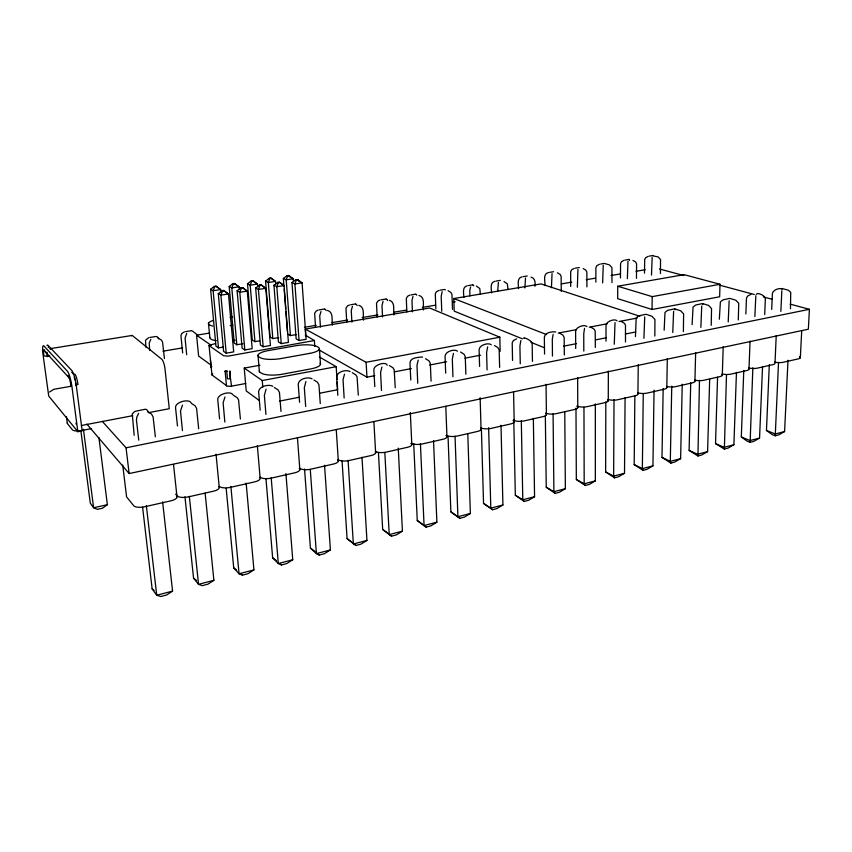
<?xml version="1.0" encoding="UTF-8"?>
<svg xmlns="http://www.w3.org/2000/svg" width="852" height="852" viewBox="0 0 852 852"><rect width="100%" height="100%" fill="white"/><g stroke="black" fill="none" stroke-linecap="round" stroke-linejoin="round"><path stroke-width="1.28" d="M595.857 282.14L595.889 267.56L596.858 265.696L599.52 264.248M602.63 282.907L603.248 265.291M625.08 397.607L624.516 473.275L618.531 476.769L614.516 477.823L605.644 471.933L605.825 401.856M605.985 341.162L606.028 325.389C606.273 321.076 615.08 318.392 617.072 320.842M608.264 400.791L608.36 371.067M611.97 282.598L611.917 267.56L609.393 264.865L604.792 263.577M614.015 399.684L613.653 476.108L614.516 477.823M614.271 344.219L615.027 322.588M617.743 286.229L617.668 298.647L652.025 309.489L719.642 296.784L720.015 284.28L684.103 274.663L617.743 286.229L652.206 296.624L720.015 284.28M620.448 277.944L620.565 263.513L621.534 261.67L624.197 260.222M625.496 341.971L625.485 325.166L624.42 323.345L621.183 321.406M627.349 278.668L627.977 261.245M788.004 360.258L784.586 431.549L778.696 434.871L775.245 435.777L778.526 362.388M654.048 390.152L652.93 465.874L646.966 469.335L643.058 470.357L634.186 464.574L634.868 395.775M635.454 336.604L636.178 317.892L638.83 315.804L646.04 314.271L651.94 316.273L654.943 319.479L654.837 336.082M636.465 278.38L636.582 263.886L635.635 261.99L632.983 260.424M637.924 394.093L638.244 364.72M644.495 273.13L644.687 259.551L645.667 257.719L648.319 256.292M643.26 393.496L642.355 468.632L643.058 470.357M643.92 338.276L644.719 316.923M651.503 275.079L652.163 257.283M652.025 309.489L652.206 296.624M660.428 273.535L660.534 259.519L658.074 256.878L653.409 255.983M682.239 384.209L680.62 458.653L674.667 462.082L670.854 463.083L661.993 457.407L663.165 388.544M664.155 330.193L664.997 312.407L667.638 310.341L674.688 308.839L680.663 310.788L683.623 313.951L683.379 331.641M666.807 387.575L667.318 358.607M671.749 386.169L670.311 461.337L670.854 463.083M672.771 332.482L673.612 311.417M709.663 379.321L707.597 451.624L701.665 455.021L697.948 455.99L689.108 450.41L690.716 382.804M692.101 324.633L693.059 307.061L695.701 305.016L702.591 303.546L708.63 305.442L711.548 308.562L711.207 325.347M694.923 381.227L695.637 352.6M699.481 380.322L697.948 455.99M700.855 327.424L701.739 306.049M782.051 289.478C781.22 287.017 772.487 289.808 772.391 293.578L771.699 309.404M736.458 372.377L733.902 444.765L727.981 448.141L724.36 449.089L715.531 443.604L717.554 377.223M719.333 319.234L720.387 301.853L723.028 299.84L729.759 298.392L735.872 300.234L738.748 303.323L738.301 319.905M722.304 375.04L723.199 346.743M726.49 374.635L724.36 449.089M728.215 321.928L729.142 300.82M762.529 366.903L759.558 438.077L753.647 441.421L750.122 442.348L746.895 441.006L741.315 436.948L743.775 370.471M745.862 313.962L746.48 298.083L747.694 296.006L750.868 294.398M748.993 369.022L750.058 341.098M752.859 367.776L750.122 442.348M754.872 316.582L755.831 295.729M764.702 314.601L765.352 299.127C765.682 295.388 756.981 291.991 756.31 294.366M245.749 383.517L230.796 386.275L227.239 386.169L211.956 374.955L209.028 345.348L215.513 343.548M775.245 435.777L771.987 434.467L766.459 430.473L769.303 364.709M776.225 335.55L775 363.144A6.954 1.928 2.2 0 1 772.839 364.635L757.481 368.117A6.986 1.97 2.1 0 1 748.759 367.989M780.858 311.363L781.838 290.766M790.475 308.701L790.731 292.364L788.27 290.223L782.061 288.477M800.337 357.84L801.732 330.523M790.187 304.143L809.4 309.319L808.356 329.202L129.131 473.552L86.851 424.104M76.03 423.998L76.19 422.826M584.515 328.403L583.758 333.718L583.801 351.067M577.944 269.434L577.358 287.241M553.14 334.389L552.309 339.277L552.458 356.051M552.043 273.673L551.446 287.699M520.86 340.544L519.922 346.04L520.252 363.836M525.546 278.008L524.875 287.965M487.642 346.881L486.609 352.472L487.067 369.906M297.817 279.722L296.389 279.935L294.909 283.94L299.063 340.523L306.124 339.298L302.087 282.864L297.817 279.722L295.793 279.669L291.98 282.555L296.155 338.851L299.063 340.523M293.493 281.416L293.29 278.764L289.094 275.686L287.678 275.888L286.208 279.818L290.415 335.571L296.23 334.58M279.786 282.417L278.338 282.64L276.804 286.677L281.235 343.622L288.402 342.376L284.078 285.58L279.786 282.417L277.763 282.363L273.95 285.26L278.402 341.929L281.235 343.622M498.409 282.449L497.685 291.235M275.718 284.014L275.515 281.416L271.298 278.306L269.86 278.519L268.327 282.481L272.81 338.585L278.7 337.584M261.5 285.154L260.02 285.377L258.433 289.446L263.161 346.764L270.425 345.497L265.813 288.338L261.5 285.154L259.466 285.09L255.664 288.008L260.392 345.039L263.161 346.764M257.698 286.719L257.485 284.099L253.236 280.968L251.777 281.181L250.19 285.175L254.95 341.641L259.732 340.832M242.937 287.933L241.446 288.157L239.795 292.268L244.812 349.948L252.181 348.67L247.282 291.128L242.394 287.635L240.903 287.859L237.101 290.798L242.128 348.202L244.812 349.948M453.445 353.399L452.316 359.097L452.934 376.754M239.423 289.456L239.188 286.815L234.918 283.663L233.437 283.886L231.797 287.912L236.845 344.751L242.905 343.707M470.623 286.996L469.814 290.159L469.857 295.889M224.108 290.745L222.596 290.969L220.881 295.122L226.206 353.186L233.682 351.887L228.485 293.972L223.586 290.447L222.063 290.681L218.272 293.631L223.607 351.397L226.206 353.186M220.87 292.172L220.636 289.584L216.333 286.4L214.832 286.623L213.128 290.692L218.474 347.893L223.394 347.052M305.24 335.038L314.292 340.534L228.134 356.125L223.703 355.785L209.017 345.539M418.215 360.119L416.99 365.37L417.736 383.251M442.156 291.661L441.198 296.23L441.762 311.289M381.92 367.042L380.578 372.388L381.504 390.514M412.986 296.432L411.963 300.618L412.432 311.853M383.091 301.331L381.994 305.57L382.548 316.944M344.506 374.177L343.047 379.619L344.144 397.99M352.43 306.347L351.248 310.66L351.897 322.152M305.911 381.536L304.324 387.671L305.676 406.468M320.991 311.491L319.724 315.868L320.437 327.104M266.09 389.14L264.365 395.381L265.93 414.445M224.981 396.979L223.117 402.751L224.853 422.102M182.509 405.073L180.496 410.962L182.466 430.601M138.62 413.444L136.874 416.905L136.448 420.079L138.748 440.122M186.716 333.462L185.076 338.137L186.684 354.72M150.847 339.341L149.196 343.047L149.718 350.342M49.554 392.026L53.772 389.311L71.025 386.265M218.474 347.893L215.961 346.168L210.604 289.254L214.321 286.336L216.333 286.4M236.845 344.751L234.247 343.047L229.188 286.496L232.915 283.599L234.918 283.663M254.95 341.641L252.277 339.98L247.506 283.791L251.233 280.904L253.236 280.968M272.81 338.585L270.063 336.945L265.568 281.107L269.307 278.242L271.298 278.306M283.972 286.4L283.375 278.476L287.113 275.622L289.094 275.686M98.907 437.513L107.373 504.703L102.496 508.197L97.416 509.336L93.614 507.76L90.312 503.191L80.908 431.027M162.625 501.945L172.573 591.107L166.641 594.984L160.794 596.506L156.725 595.239L152.135 588.87L142.582 507.153M211.807 366.722L211.126 367.5L210.423 360.204M205.14 493.202L213.884 580.329L207.931 584.174L202.265 585.654L198.537 584.334L193.564 578.188L184.948 496.727M246.143 483.031L253.928 569.892L247.953 573.705L242.458 575.143L239.05 573.769L233.714 567.837L226.174 488.409M285.921 473.552L292.747 559.775L286.751 563.555L281.426 564.951L278.316 563.534L272.64 557.804L265.952 478.568M324.537 465.256L330.406 549.955L324.399 553.715L319.234 555.057L316.401 553.608L310.416 548.06L304.537 469.015M361.993 457.226L366.946 540.434L360.928 544.151L355.912 545.461L347.083 538.602L342.067 461.028M398.257 448.12L402.421 531.179L396.404 534.875L391.537 536.153L382.676 529.433L378.426 452.455M433.53 440.58L436.884 522.201L430.867 525.865L426.128 527.1L417.256 520.508L413.71 443.636M467.791 433.689L470.368 513.468L464.351 517.1L459.75 518.304L450.868 511.85L448.045 436.384M501.008 425.265L502.914 504.98L496.908 508.58L492.435 509.752L483.542 503.415L481.369 428.013M533.341 418.385L534.566 496.727L528.559 500.305L524.214 501.445L515.322 495.225L513.767 419.855M564.769 411.708L565.366 488.697L559.37 492.243L555.131 493.351L546.238 487.248L545.344 415.872M595.335 403.901L595.335 480.89L589.35 484.405L585.228 485.48L576.335 479.495L575.984 408.108M212.712 373.879L211.956 374.955M148.717 337.68L145.554 340.172L145.852 347.222M184.437 331.865L181.753 333.515L180.933 335.677L182.669 352.898M318.169 310.075L316.209 311.001L314.665 313.291L315.517 327.434M349.49 304.973L347.531 305.889L345.976 308.158L346.711 322.141M380.045 300L378.086 300.905L376.52 303.152L377.138 316.976M409.833 295.143L407.884 296.049L406.308 298.264L406.819 311.938M438.908 290.404L436.224 291.938L435.297 293.919L435.862 308.85M467.279 285.782C461.816 286.922 463.839 293.738 463.903 297.518M494.991 281.277C489.559 282.385 491.487 289.126 491.54 292.875M522.042 276.868C516.536 277.997 518.58 284.877 518.538 288.668M548.464 272.565C542.49 273.886 545.323 281.511 544.929 285.569M574.28 268.359L571.617 269.818L570.659 271.703L570.712 286.442M516.61 338.808L513.362 340.555L512.212 342.834L512.542 360.449M172.573 591.107L156.725 595.239L146.342 505.619M213.884 580.329L198.537 584.334L189.336 496.343M253.928 569.892L239.05 573.769L230.871 486.471M292.747 559.775L278.316 563.534L271.192 477.791M330.406 549.955L316.401 553.608L310.266 469.399M366.946 540.434L353.356 543.97L348.085 460.368M402.421 531.179L389.226 534.619L384.827 452.497M420.419 443.541L424.062 525.535L436.884 522.201M470.368 513.468L457.907 516.717L450.868 511.85M502.914 504.98L490.805 508.143L483.542 503.415M534.566 496.727L522.787 499.804L515.322 495.225M565.366 488.697L553.907 491.689L546.238 487.248M595.335 480.89L584.184 483.798L576.335 479.495M624.516 473.275L613.653 476.108L605.644 471.933M652.93 465.874L642.355 468.632L634.186 464.574M680.62 458.653L670.311 461.337L661.993 457.407M707.597 451.624L697.554 454.233L689.108 450.41M733.902 444.765L724.115 447.311L715.531 443.604M759.558 438.077L750.005 440.559L741.315 436.948M784.586 431.549L775.267 433.977L766.459 430.473M107.373 504.703L93.614 507.76L83.443 429.28M102.24 421.325L126.053 447.801L809.4 309.319M279.68 401.079L299.009 397.288M319.628 393.241L337.658 389.694L337.168 382.026M563.513 346.189L576.41 343.654M595.761 339.841L606.081 337.818M625.432 334.005L635.752 331.971M318.829 349.81L366.956 377.17L374.795 375.657M394.38 371.866L411.356 368.575M429.642 365.029L446.618 361.749M464.894 358.202L480.571 355.167M81.675 430.505L91.611 428.588M77.841 431.708L71.962 386.808A12.908 2.354 79.4 0 0 67.414 371.248L43.953 345.997A11.992 2.023 79.6 0 0 43.058 354.752L48.724 396.063L77.841 431.708L82.175 430.878L76.35 386.041A12.886 2.396 79.4 0 0 71.781 370.503L48.042 345.348A11.971 2.055 79.6 0 0 46.998 345.55M558.22 333.1L576.346 329.649M589.286 327.189L607.412 323.728M619.053 321.513L637.179 318.052M132.774 415.68L83.23 425.148A2.673 0.799 -7.5 0 0 81.291 425.936M148.418 412.688L169.282 408.704L165.043 369.182A8.318 2.098 79.5 0 0 161.763 359.235L132.475 335.656A7.743 1.81 79.8 0 0 131.549 335.816M258.933 400.238L246.228 390.93L244.226 368.085L262.256 380.535L336.178 366.701L336.998 379.47M305.783 336.476L305.25 329.085L366.104 362.281L499.826 337.2L500.156 351.375M224.736 371.504L227.324 371.035M244.226 368.085L259.913 365.252M232.5 340.672L235.109 340.236M305.25 329.085L429.578 307.987L499.826 337.2M162.945 351.205L182.594 347.882M304.473 327.296L316.262 325.304M331.992 322.652L347.722 319.99M362.132 317.562L377.862 314.899M393.581 312.247L406.692 310.032M422.411 307.38L435.521 305.165M452.55 302.29L455.181 301.842M561.319 283.908L571.809 282.14M586.219 279.712L595.399 278.157M611.118 275.505L620.299 273.95M636.018 271.298L645.198 269.743M522.446 338.851L454.212 311.161L453.775 298.53L541.126 283.908L639.852 316.252M211.232 365.295L198.623 356.061L196.567 335.209L209.603 333.057M149.888 337.467L155.437 336.561M185.598 331.641L190.997 330.768M319.319 309.862L324.186 309.074M350.651 304.76L355.38 303.983M381.195 299.787L385.807 299.031M410.983 294.93L415.488 294.196M440.047 290.191L444.446 289.478M468.419 285.569L472.711 284.877M496.12 281.064L500.305 280.383M523.16 276.655L527.26 275.984M549.583 272.352L553.587 271.703M575.398 268.146L579.307 267.507M600.639 264.035L604.451 263.417M625.304 260.02L629.032 259.413M649.416 256.09L653.079 255.493M230.2 325.624L232.82 325.187M50.598 348.585L131.964 335.475M230.061 317.476L232.628 317.061M156.129 336.476L157.386 336.913L158.61 338.883M191.647 330.693L193.287 331.63M659.523 269.008L683.858 275.558M719.727 285.196L754.318 294.504M763.285 296.911L772.253 299.329M324.665 309.02L325.517 309.478M355.827 303.94L357.19 305.527M386.212 298.999L386.936 299.457M453.775 298.53L546.633 334.602M583.183 268.582L585.867 270.18L586.858 272.118L586.911 286.911M557.41 272.8L560.126 274.419L561.127 276.378L561.287 291.331M531.03 277.113C535.216 278.029 535.471 282.853 534.907 286.283M504.033 281.533L507.377 283.961L507.962 289.51M590.841 327.2L594.11 329.16L595.197 331.002L595.335 347.456M476.375 286.059L479.761 288.519L480.379 294.132M530.977 342.312L544.375 347.754M559.647 333.143L562.948 335.145L564.162 337.498L564.333 354.975M448.056 290.692L450.878 292.406L451.954 294.451L452.508 309.446M419.024 295.442C425.393 297.21 422.72 305.378 423.465 309.979M389.279 300.309C395.69 302.109 393.06 310.352 393.848 315.016M494.533 345.561L497.909 347.627L499.187 350.044L499.634 367.393M358.788 305.304C365.242 307.135 362.654 315.464 363.484 320.182M460.538 352.046L463.957 354.134L465.256 356.594L465.863 374.166M327.509 310.426C333.877 312.215 331.545 320.384 332.333 325.081M425.531 358.724L428.982 360.843L430.313 363.346L431.08 381.142M389.46 365.604L392.953 367.766L394.188 369.768L395.232 387.756M415.861 294.164L416.788 295.122M352.27 372.697L355.817 374.891L357.073 376.925L358.298 395.158M313.93 380.013L317.508 382.239L318.946 384.848L320.267 403.539M193.958 332.28L197.685 335.049M274.365 387.553L277.986 389.822L279.456 392.463L280.99 411.42M158.28 338.116L161.369 340.055L162.519 341.865L164.436 358.543M233.523 395.349L237.186 397.65L238.539 399.78L240.402 418.992M191.338 403.39L195.055 405.744L196.599 408.459L198.665 428.694M147.747 411.708L151.507 414.093L153.094 416.862L155.352 436.788M287.113 275.622L287.678 275.888M295.793 279.669L296.389 279.935M291.384 277.869L293.29 278.764L286.208 279.818L283.375 278.476M300.106 281.937L302.087 282.864L294.909 283.94L291.98 282.555M444.787 289.456L445.394 289.925M269.307 278.242L269.86 278.519M277.763 282.363L278.338 282.64M265.568 281.107L268.327 282.481L275.515 281.416L270.734 278.04M273.95 285.26L276.804 286.677L284.078 285.58L279.211 282.14M251.233 280.904L251.777 281.181M259.466 285.09L260.02 285.377M247.506 283.791L250.19 285.175L257.485 284.099L252.693 280.691M255.664 288.008L258.433 289.446L265.813 288.338L260.936 284.866M473.02 284.856L473.787 285.803M236.547 285.409L239.188 286.815L231.797 287.912L229.188 286.496M240.903 287.859L241.446 288.157M237.101 290.798L239.795 292.268L247.282 291.128L242.394 287.635M210.604 289.254L213.128 290.692L220.636 289.584L215.822 286.123M218.272 293.631L220.881 295.122L228.485 293.972L223.586 290.447M287.593 333.963L290.415 335.571M319.489 357.02L336.178 366.701M196.567 335.209L211.285 345.358M417.256 520.508L423.604 525.226M382.676 529.433L391.537 536.153M347.083 538.602L355.912 545.461M310.416 548.06L316.06 552.298M272.64 557.804L276.453 560.669M424.062 525.535L426.128 527.1M233.714 567.837L236.611 570.031M193.564 578.188L196.492 580.414M152.135 588.87L154.116 590.383M459.75 518.304L457.907 516.717L455.043 436.139M422.443 357.254L422.07 356.924C418.268 357.595 410.366 357.265 409.982 362.877L410.781 380.067M317.743 553.683L319.234 555.057M234.385 283.386L235.823 284.738M492.435 509.752L490.805 508.143L488.633 427.651M280.02 563.534L281.426 564.951M288.53 275.42L290.425 277.433M297.231 279.456L299.127 281.479M45.454 352.036L68.98 377.702M175.597 494.085L177.291 495.939A8.85 3.227 -7.1 0 0 188.356 496.876L213.394 491.221A8.722 3.184 -6.7 0 0 218.815 486.598M272.832 386.275C268.923 384.018 259.008 386.02 258.635 391.813L260.18 410.132M241.127 573.673L242.458 575.143M524.214 501.445L522.787 499.804L521.307 420.686M312.056 378.82C308.349 376.52 298.605 378.639 298.232 384.241L299.584 402.304M629.181 259.413L629.532 260.361M674.688 308.839L674.976 309.83M350.087 371.589C346.572 369.257 336.998 371.472 336.625 376.903L337.818 395.296M555.131 493.351L553.907 491.689L553.076 413.934M555.738 331.939C552.501 331.439 544.811 332.237 544.343 337.179L544.556 354.091M191.018 402.666C188.835 398.576 174.969 401.974 175.544 407.703L177.472 425.957M585.228 485.48L584.184 483.798L583.961 407.373M232.777 394.71C230.871 390.578 217.185 394.114 217.75 399.631L219.582 418.918M702.591 303.546L702.793 304.537M457.503 351.173C454.585 348.766 445.394 351.226 445.053 356.168L445.681 373.144M491.253 344.751C488.515 342.334 479.431 344.858 479.101 349.661L479.591 366.413M325.869 309.968L326.146 310.607M524.044 338.521C521.488 336.018 533.405 340.811 532.18 344.187L532.447 361.376M148.259 411.804L146.736 409.599L145.181 409.237L134.818 411.409L132.262 413.848L134.179 435.297M387.245 365.295C386.073 360.95 373.474 364.975 373.858 369.779L374.795 386.638M387.234 299.947L387.468 300.575M586.911 326.572C584.738 324.122 575.877 326.785 575.611 331.204L575.696 348.5M231.542 386.169L229.476 371.259L230.178 371.163L230.168 378.778L228.368 378.863L227.463 378.81L226.77 371.291L225.098 370.886L226.483 385.881M47.446 356.679L47.094 354.091A11.971 2.055 79.6 0 1 46.86 352.164M66.424 416.745L67.287 423.199M126.053 447.801L129.131 473.552M122.731 465.064L126.373 495.246M173.52 464.478L176.992 496.769M216.046 454.233L219.23 487.259M208.474 323.27L209.837 337.584M257.336 445.468L260.137 478.047M258.007 355.295L259.413 371.994M262.256 380.535L262.799 387.085M297.433 437.608L299.861 469.793M284.174 289.041L285.686 308.861M285.889 311.502L287.39 331.311M319.404 348.692L320.48 364.475M314.377 340.331L314.793 346.476M336.252 429.461L338.329 461.113M366.104 362.281L366.956 377.17M373.879 421.463L375.625 452.7M410.313 412.432L411.814 444.542M445.798 406.287L446.938 436.618A7.806 2.694 -2.3 0 1 442.923 439.281L422.145 443.988A7.87 2.748 -2.7 0 1 411.473 443.264M480.145 397.682L481.039 428.929A7.7 2.62 -1.7 0 1 477.28 431.506L457.109 436.075A7.764 2.662 -2 0 1 446.501 435.383M513.575 391.888L514.182 421.452M546.047 384.284L546.42 414.743M577.635 377.585L577.773 407.671M49.736 355.966A4.984 1.225 -6.8 0 1 43.878 355.667A7.998 1.353 79.6 0 1 44.485 349.842A4.963 4.633 -19.1 0 0 47.478 353.431M69.949 378.576A5.325 4.931 -24.7 0 1 67.958 375.359A8.605 1.576 79.4 0 1 70.982 385.722A5.41 1.459 -7 0 1 71.099 384.955M47.637 354.581A2.492 0.607 -6.8 0 1 47.424 354.453M49.746 348.681A2.481 2.311 -19.1 0 0 51.003 348.787A7.977 1.385 79.6 0 0 50.3 348.915M48.415 347.467A2.481 2.311 -19.1 0 1 48.255 346.881M72.984 373.762A2.662 2.471 -24.8 0 0 74.923 374.166A8.584 1.608 79.4 0 1 77.969 384.497A2.705 0.735 -7 0 0 75.945 385.605A11.172 2.077 79.4 0 0 75.498 382.74M72.164 372.771A2.662 2.471 -24.8 0 1 71.994 372.143A11.172 2.077 79.4 0 1 72.697 373.208M74.209 377.212A11.172 2.077 79.4 0 1 74.901 379.875M320.096 363.176A16.092 4.537 -4.1 0 1 310.682 368.927L282.438 374.188A16.326 4.622 -4.5 0 1 262.608 373.783A27.786 7.849 -4.3 0 1 259.519 371.696A16.294 4.611 -4.5 0 1 259.306 370.801M209.816 337.392A14.825 3.749 -4.8 0 0 210.561 338.798A25.272 6.379 -4.7 0 0 212.425 339.831A14.846 3.759 -4.8 0 0 216.259 340.64M213.511 320.416A14.878 3.6 -4.7 0 0 208.559 323.973A25.358 6.134 -4.6 0 0 211.072 325.602A14.899 3.61 -4.7 0 0 212.776 326.05M219.454 486.46A8.648 3.152 -6.3 0 0 230.455 487.355L254.695 481.87A8.531 3.099 -5.9 0 0 259.668 477.408M375.391 451.379A7.998 2.822 -3.3 0 0 386.126 452.135L407.533 447.289A7.924 2.78 -2.9 0 0 410.92 443.391M513.575 420.292A7.551 2.513 -0.9 0 0 524.033 420.931L543.075 416.628A7.498 2.471 -0.6 0 0 545.972 413.667M638.01 392.932A7.231 2.226 0.9 0 0 647.062 393.102L664.113 389.236A7.189 2.183 1.1 0 0 666.615 387.085M722.145 373.985A7.04 2.023 1.8 0 0 730.952 374.113L746.703 370.556A7.008 1.992 2 0 0 748.706 368.565M608.424 399.599A7.306 2.29 0.5 0 0 617.562 399.769L635.081 395.807A7.263 2.247 0.7 0 0 637.775 393.581M480.528 427.736A7.657 2.588 -1.5 0 0 491.05 428.396L510.646 423.955A7.593 2.545 -1.1 0 0 513.064 420.409M338.201 459.75A8.147 2.907 -4 0 0 349 460.538L371.067 455.543A8.062 2.854 -3.6 0 0 375.412 452.082M260.286 477.269A8.467 3.067 -5.5 0 0 271.224 478.132L294.707 472.817A8.36 3.025 -5.1 0 0 299.244 468.504M445.969 435.5A7.806 2.694 -2.3 0 1 446.64 436.032M545.695 413.071A7.466 2.439 -0.4 0 0 556.09 413.678L574.599 409.493A7.412 2.396 -0.1 0 0 577.241 406.617M666.797 386.446A7.167 2.151 1.2 0 0 675.764 386.606L692.367 382.846A7.125 2.119 1.4 0 0 694.699 380.748M774.702 362.143A6.933 1.906 2.3 0 0 783.35 362.26L798.313 358.873A6.901 1.874 2.5 0 0 799.368 356.594M67.489 422.667A7.625 2.258 -7.6 0 0 67.468 423.689L72.452 429.855A7.732 2.332 -7.6 0 0 79.96 430.782M694.838 380.13A7.104 2.087 1.5 0 0 703.72 380.28L719.897 376.616A7.061 2.055 1.7 0 0 722.059 374.582M576.932 406.042A7.38 2.364 0.1 0 0 587.252 406.628L605.261 402.559A7.338 2.322 0.3 0 0 607.668 399.769M299.851 468.376A8.296 2.982 -4.8 0 0 310.724 469.196L333.473 464.042A8.2 2.939 -4.3 0 0 337.605 459.878M126.586 495.651A8.914 3.184 -8 0 0 126.735 497.067L133.732 505.737A9.074 3.312 -8 0 0 144.861 506.716L170.73 500.869A8.935 3.259 -7.5 0 0 176.63 496.088M309.585 353.41L281.213 358.511A16.39 4.441 -4.4 0 1 259.871 357.467A27.892 7.54 -4.2 0 1 258.22 356.157A16.358 4.43 -4.4 0 1 268.465 350.555L296.315 345.656A16.135 4.345 -4 0 1 317.21 346.615A27.797 7.508 -4.1 0 1 319.042 347.861A16.156 4.356 -4 0 1 309.585 353.41"/></g></svg>
